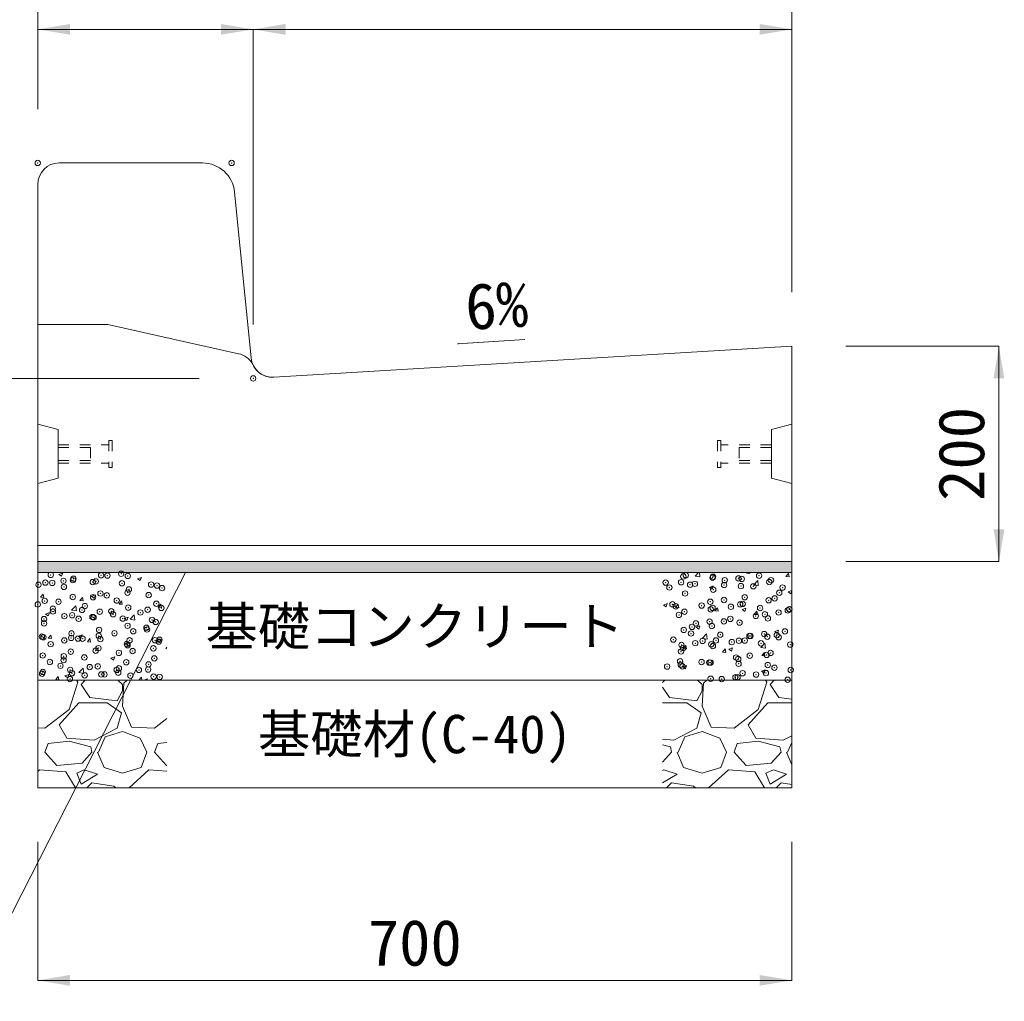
# Model space of a CAD drawing. Units: millimetres at full size. Extents: x 10958 to 21458, y 2125 to 9550.
# Drawn here: x 17695 to 18609, y 6514 to 7425 of the extents above; entities that cross this region are included whole.
import ezdxf
from ezdxf.enums import TextEntityAlignment as Align

# ---------------------------------------------------------------- set-up
doc = ezdxf.new("R2010")
doc.units = ezdxf.units.MM
doc.header["$LTSCALE"] = 10
doc.header["$PDMODE"] = 32
doc.header["$PDSIZE"] = 5
doc.linetypes.add('USER1', pattern=[2, 1, -1])
doc.layers.add('ハッチング_モルタル', color=30, linetype='Continuous')
doc.layers.add('文字', color=41, linetype='Continuous')
for name, color, linetype, lineweight in [('ハッチング_基礎', 150, 'Continuous', 5), ('側溝', 2, 'Continuous', 20), ('寸法線', 7, 'Continuous', 13), ('引出線', 4, 'Continuous', 13), ('本体', 2, 'Continuous', 13), ('舗装・基礎', 3, 'Continuous', 13), ('補助線', 8, 'Continuous', 20), ('部品', 3, 'USER1', 5)]:
    doc.layers.add(name, color=color, linetype=linetype, lineweight=lineweight)
doc.styles.add('ＭＳ ゴシック', font='')
doc.styles.get('ＭＳ ゴシック').set_extended_font_data('MS Gothic')

# ---------------------------------------------------------------- blocks, each defined once
blk = doc.blocks.new('filled_arrow')
at = {"color": 0, "linetype": 'Continuous', "lineweight": -2}
blk.add_solid([(7.5, 1.25), (0, 0), (7.5, -1.25)], dxfattribs=at)
blk = doc.blocks.new('open_arrow')
at = {"color": 0, "linetype": 'Continuous', "lineweight": -2}
blk.add_lwpolyline([(7.5, 1.25), (0, 0), (7.5, -1.25)], dxfattribs=at)

msp = doc.modelspace()

# ---------------------------------------------------------------- hatches: boundary and pattern name
at = {"layer": 'ハッチング_モルタル'}
msp.add_hatch(color=256, dxfattribs=at).paths.add_polyline_path([(18411.89, 6911.82), (18411.89, 6921.82), (17711.89, 6921.82), (17711.89, 6911.82)])

# ---------------------------------------------------------------- linework, layer by layer
at = {"layer": 'ハッチング_基礎'}
for p, q in [((17731.58, 6909.95), (17734.11, 6908.25)), ((17731.59, 6909.96), (17735.14, 6911.33)), ((17734.11, 6908.25), (17735.14, 6911.32)), ((18322.03, 6908.46), (18325.25, 6911.82)), ((18326.55, 6907.76), (18326.08, 6911.82)), ((18369.81, 6911.11), (18370.4, 6911.82)), ((18369.81, 6911.11), (18372.85, 6910.85)), ((18372.83, 6910.84), (18372.65, 6911.82)), ((18406.25, 6907.92), (18408.7, 6910.84)), ((18409.26, 6907.65), (18408.67, 6910.84)), ((17804.59, 6905.89), (17808.15, 6907.26)), ((17804.59, 6905.88), (17807.12, 6904.18)), ((17807.12, 6904.18), (17808.15, 6907.25)), ((18322.03, 6908.47), (18326.55, 6907.77)), ((18376.25, 6900.06), (18380.21, 6904.18)), ((18376.25, 6900.06), (18380.76, 6899.36)), ((18380.76, 6899.35), (18380.2, 6904.18)), ((18406.25, 6907.92), (18409.28, 6907.66)), ((17714.48, 6888.88), (17716.93, 6891.8)), ((17717.5, 6888.61), (17716.91, 6891.8)), ((18335.31, 6897.87), (18338.87, 6899.23)), ((18335.31, 6897.86), (18337.84, 6896.15)), ((18337.84, 6896.15), (18338.87, 6899.22)), ((18408.31, 6893.79), (18410.84, 6892.09)), ((18408.32, 6893.8), (18411.88, 6895.17)), ((18410.84, 6892.09), (18411.87, 6895.16)), ((17714.48, 6888.88), (17717.52, 6888.62)), ((17750.92, 6885.69), (17753.36, 6888.61)), ((17750.92, 6885.69), (17753.95, 6885.43)), ((17753.93, 6885.42), (17753.35, 6888.61)), ((17761.91, 6889.51), (17765.47, 6890.88)), ((17761.91, 6889.5), (17764.43, 6887.8)), ((17764.43, 6887.8), (17765.46, 6890.87)), ((17787.35, 6882.51), (17789.8, 6885.43)), ((17787.35, 6882.51), (17790.39, 6882.24)), ((17790.37, 6882.24), (17789.78, 6885.42)), ((17823.79, 6879.32), (17826.24, 6882.24)), ((17826.81, 6879.05), (17826.22, 6882.23)), ((18292.63, 6881.48), (18296.19, 6882.85)), ((18295.15, 6879.77), (18296.18, 6882.84)), ((18303.98, 6879.28), (18306.43, 6882.19)), ((18307, 6879.01), (18306.41, 6882.19)), ((17719.22, 6873.12), (17721.75, 6871.41)), ((17719.23, 6873.13), (17722.78, 6874.49)), ((17721.75, 6871.41), (17722.78, 6874.48)), ((17743.34, 6876.77), (17747.86, 6876.07)), ((17743.35, 6876.76), (17747.3, 6880.88)), ((17747.86, 6876.06), (17747.3, 6880.88)), ((17823.79, 6879.32), (17826.83, 6879.05)), ((18292.63, 6881.47), (18295.15, 6879.77)), ((18303.98, 6879.28), (18307.02, 6879.01)), ((18340.42, 6876.09), (18342.87, 6879.01)), ((18340.42, 6876.09), (18343.46, 6875.82)), ((18343.44, 6875.82), (18342.85, 6879)), ((18365.63, 6877.41), (18368.16, 6875.7)), ((18365.64, 6877.42), (18369.19, 6878.78)), ((18368.16, 6875.7), (18369.19, 6878.77)), ((18376.86, 6872.9), (18379.31, 6875.82)), ((18376.86, 6872.9), (18379.89, 6872.63)), ((18379.87, 6872.63), (18379.29, 6875.81)), ((17792.23, 6869.06), (17795.79, 6870.42)), ((17792.23, 6869.05), (17794.75, 6867.34)), ((17794.76, 6867.34), (17795.79, 6870.41)), ((17797.56, 6868.35), (17801.52, 6872.48)), ((17797.56, 6868.36), (17802.08, 6867.66)), ((17802.08, 6867.65), (17801.51, 6872.48)), ((18322.95, 6861.03), (18326.51, 6862.4)), ((18322.95, 6861.02), (18325.48, 6859.32)), ((18325.48, 6859.32), (18326.51, 6862.39)), ((18328.77, 6850.57), (18332.73, 6854.69)), ((18333.28, 6849.87), (18332.72, 6854.69)), ((18395.95, 6856.95), (18398.48, 6855.25)), ((18395.96, 6856.96), (18399.52, 6858.33)), ((18398.48, 6855.25), (18399.51, 6858.32)), ((17721.53, 6850.67), (17723.98, 6853.59)), ((17721.53, 6850.67), (17724.56, 6850.4)), ((17724.54, 6850.4), (17723.96, 6853.59)), ((17749.54, 6852.66), (17752.07, 6850.96)), ((17749.55, 6852.67), (17753.11, 6854.04)), ((17752.07, 6850.96), (17753.1, 6854.03)), ((17757.96, 6847.48), (17760.41, 6850.4)), ((17757.96, 6847.48), (17761, 6847.22)), ((17760.98, 6847.21), (17760.39, 6850.4)), ((17794.4, 6844.3), (17796.85, 6847.21)), ((17797.42, 6844.03), (17796.83, 6847.21)), ((17822.55, 6848.59), (17825.08, 6846.89)), ((17822.56, 6848.6), (17826.11, 6849.97)), ((17825.08, 6846.89), (17826.11, 6849.96)), ((18328.77, 6850.58), (18333.28, 6849.88)), ((18382.98, 6842.16), (18386.94, 6846.29)), ((18387.5, 6841.46), (18386.94, 6846.28)), ((17794.4, 6844.29), (17797.44, 6844.03)), ((17830.84, 6841.11), (17831.89, 6842.36)), ((17830.84, 6841.11), (17831.89, 6841.01)), ((18311.03, 6841.06), (18313.48, 6843.98)), ((18311.03, 6841.06), (18314.07, 6840.8)), ((18314.05, 6840.79), (18313.46, 6843.98)), ((18347.47, 6837.88), (18349.92, 6840.8)), ((18347.47, 6837.88), (18350.51, 6837.61)), ((18350.49, 6837.61), (18349.9, 6840.79)), ((18353.27, 6840.57), (18355.8, 6838.86)), ((18353.28, 6840.58), (18356.83, 6841.94)), ((18355.8, 6838.86), (18356.83, 6841.93)), ((18382.98, 6842.17), (18387.5, 6841.47)), ((18383.91, 6834.69), (18386.36, 6837.61)), ((18386.92, 6834.42), (18386.33, 6837.6)), ((17779.87, 6832.22), (17783.43, 6833.58)), ((17779.87, 6832.21), (17782.39, 6830.51)), ((17782.39, 6830.51), (17783.42, 6833.57)), ((18383.91, 6834.69), (18386.94, 6834.42)), ((17750.08, 6818.87), (17754.04, 6822.99)), ((17750.08, 6818.87), (17754.6, 6818.17)), ((17754.59, 6818.17), (17754.03, 6822.99)), ((18310.59, 6824.19), (18314.15, 6825.56)), ((18310.59, 6824.18), (18313.11, 6822.48)), ((18313.11, 6822.48), (18314.14, 6825.55)), ((18383.59, 6820.11), (18386.12, 6818.41)), ((18383.6, 6820.12), (18387.16, 6821.49)), ((18386.12, 6818.41), (18387.15, 6821.48)), ((17728.58, 6812.46), (17731.03, 6815.38)), ((17728.58, 6812.46), (17731.61, 6812.19)), ((17731.59, 6812.19), (17731.01, 6815.37)), ((17737.18, 6815.83), (17739.71, 6814.12)), ((17737.19, 6815.83), (17740.75, 6817.2)), ((17739.71, 6814.12), (17740.74, 6817.19)), ((17740.94, 6784.55), (17749.07, 6809.95)), ((17749.07, 6809.95), (17747.93, 6811.82)), ((17756.01, 6811.82), (17752.12, 6807.92)), ((17767.15, 6811.82), (17767.46, 6812.19)), ((17767.51, 6811.82), (17767.44, 6812.19)), ((17790.72, 6807.92), (17786.27, 6811.82)), ((17791.74, 6808.94), (17790.72, 6787.6)), ((17794.89, 6811.82), (17791.74, 6808.94)), ((17805.6, 6811.82), (17808.25, 6814.58)), ((17808.57, 6811.82), (17808.25, 6814.58)), ((17810.32, 6811.82), (17813.75, 6813.13)), ((17813.31, 6811.82), (17813.75, 6813.12)), ((18294.01, 6811.82), (18291.89, 6809.7)), ((18328.72, 6807.92), (18324.27, 6811.82)), ((18329.74, 6808.94), (18328.72, 6787.6)), ((18332.89, 6811.82), (18329.74, 6808.94)), ((18380.54, 6784.55), (18388.67, 6809.95)), ((18388.67, 6809.95), (18387.53, 6811.82)), ((18395.61, 6811.82), (18391.72, 6807.92)), ((17752.12, 6807.92), (17760.24, 6795.73)), ((17785.64, 6792.68), (17790.72, 6801.82)), ((17790.72, 6801.82), (17790.72, 6807.92)), ((18291.89, 6805.25), (18298.24, 6795.73)), ((18323.64, 6792.68), (18328.72, 6801.82)), ((18328.72, 6801.82), (18328.72, 6807.92)), ((18391.72, 6807.92), (18399.84, 6795.73)), ((17731.8, 6770.33), (17750.08, 6790.65)), ((17750.08, 6790.65), (17776.5, 6790.65)), ((17760.24, 6795.73), (17785.64, 6792.68)), ((17776.5, 6790.65), (17789.71, 6781.5)), ((18291.89, 6790.65), (18314.5, 6790.65)), ((18298.24, 6795.73), (18323.64, 6792.68)), ((18314.5, 6790.65), (18327.71, 6781.5)), ((18371.4, 6770.33), (18389.68, 6790.65)), ((18389.68, 6790.65), (18411.89, 6790.65)), ((18399.84, 6795.73), (18411.89, 6794.28)), ((17718.59, 6767.28), (17740.94, 6784.55)), ((17789.71, 6781.5), (17785.64, 6767.28)), ((17790.72, 6787.6), (17798.85, 6768.3)), ((18327.71, 6781.5), (18323.64, 6767.28)), ((18328.72, 6787.6), (18336.85, 6768.3)), ((18358.19, 6767.28), (18380.54, 6784.55)), ((17820.19, 6767.28), (17831.89, 6776.32)), ((17711.89, 6767.6), (17718.59, 6767.28)), ((17738.91, 6758.14), (17731.8, 6770.33)), ((17785.64, 6767.28), (17764.31, 6756.1)), ((17774.47, 6759.15), (17790.72, 6764.23)), ((17790.72, 6764.23), (17806.98, 6758.14)), ((17798.85, 6768.3), (17820.19, 6767.28)), ((18323.64, 6767.28), (18302.31, 6756.1)), ((18312.47, 6759.15), (18328.72, 6764.23)), ((18328.72, 6764.23), (18344.98, 6758.14)), ((18336.85, 6768.3), (18358.19, 6767.28)), ((18378.51, 6758.14), (18371.4, 6770.33)), ((17740.94, 6755.09), (17721.64, 6753.06)), ((17764.31, 6756.1), (17738.91, 6758.14)), ((17761.26, 6750.01), (17740.94, 6755.09)), ((17768.37, 6744.93), (17774.47, 6759.15)), ((17806.98, 6758.14), (17813.08, 6744.93)), ((17831.89, 6753.97), (17823.24, 6753.06)), ((18302.31, 6756.1), (18291.89, 6756.94)), ((18306.37, 6744.93), (18312.47, 6759.15)), ((18344.98, 6758.14), (18351.08, 6744.93)), ((18380.54, 6755.09), (18361.24, 6753.06)), ((18403.91, 6756.1), (18378.51, 6758.14)), ((18400.86, 6750.01), (18380.54, 6755.09)), ((18411.89, 6760.29), (18403.91, 6756.1)), ((18407.97, 6744.93), (18411.89, 6754.07)), ((17718.59, 6744.93), (17721.64, 6753.06)), ((17729.76, 6732.74), (17718.59, 6744.93)), ((17762.28, 6744.93), (17753.13, 6734.77)), ((17762.28, 6744.93), (17761.26, 6750.01)), ((17767.36, 6744.93), (17773.45, 6730.7)), ((17808, 6730.7), (17813.08, 6744.93)), ((17820.19, 6744.93), (17823.24, 6753.06)), ((17831.36, 6732.74), (17820.19, 6744.93)), ((18299.26, 6750.01), (18291.89, 6751.85)), ((18300.28, 6744.93), (18291.89, 6735.61)), ((18300.28, 6744.93), (18299.26, 6750.01)), ((18305.36, 6744.93), (18311.45, 6730.7)), ((18346, 6730.7), (18351.08, 6744.93)), ((18358.19, 6744.93), (18361.24, 6753.06)), ((18369.36, 6732.74), (18358.19, 6744.93)), ((18401.88, 6744.93), (18392.73, 6734.77)), ((18401.88, 6744.93), (18400.86, 6750.01)), ((18406.96, 6744.93), (18411.89, 6733.41)), ((17713.51, 6728.67), (17711.89, 6727.2)), ((17737.89, 6726.64), (17713.51, 6728.67)), ((17753.13, 6734.77), (17729.76, 6732.74)), ((17746.95, 6711.82), (17737.89, 6726.64)), ((17755.16, 6728.67), (17748.05, 6725.62)), ((17767.36, 6724.61), (17755.16, 6728.67)), ((17773.45, 6730.7), (17790.72, 6725.62)), ((17790.72, 6725.62), (17808, 6730.7)), ((17815.11, 6728.67), (17796.65, 6711.82)), ((17831.89, 6727.27), (17815.11, 6728.67)), ((17831.89, 6732.78), (17831.36, 6732.74)), ((18293.16, 6728.67), (18291.89, 6728.13)), ((18305.36, 6724.61), (18293.16, 6728.67)), ((18311.45, 6730.7), (18328.72, 6725.62)), ((18328.72, 6725.62), (18346, 6730.7)), ((18353.11, 6728.67), (18334.65, 6711.82)), ((18377.49, 6726.64), (18353.11, 6728.67)), ((18392.73, 6734.77), (18369.36, 6732.74)), ((18386.55, 6711.82), (18377.49, 6726.64)), ((18394.76, 6728.67), (18387.65, 6725.62)), ((18406.96, 6724.61), (18394.76, 6728.67)), ((17748.05, 6725.62), (17752.12, 6715.46)), ((17752.12, 6715.46), (17767.36, 6724.61)), ((18291.89, 6716.53), (18305.36, 6724.61)), ((18387.65, 6725.62), (18391.72, 6715.46)), ((18391.72, 6715.46), (18406.96, 6724.61)), ((17762.28, 6716.48), (17757.61, 6711.82)), ((17782.6, 6713.43), (17762.28, 6716.48)), ((17784.44, 6711.82), (17782.6, 6713.43)), ((18300.28, 6716.48), (18295.61, 6711.82)), ((18320.6, 6713.43), (18300.28, 6716.48)), ((18322.44, 6711.82), (18320.6, 6713.43)), ((18401.88, 6716.48), (18397.21, 6711.82)), ((18411.89, 6714.98), (18401.88, 6716.48))]:
    msp.add_line(p, q, dxfattribs=at)
for p in [(17724.05, 6909.56), (17770.75, 6909.19), (17776.65, 6908.87), (17789.37, 6910.54), (17795.48, 6908.58), (18311.17, 6908.07), (18313.43, 6909.19), (18338.29, 6906.92), (18338.74, 6907.84), (18381.51, 6908.81), (17712.61, 6900.44), (17719.01, 6902.36), (17725.33, 6902.11), (17735.82, 6904.02), (17736.23, 6898.41), (17744.57, 6904.64), (17745.09, 6905.94), (17762.94, 6902.87), (17765.85, 6903.49), (17790.06, 6901.73), (17817.17, 6900.58), (17822.6, 6899.67), (18294.76, 6902.39), (18298.23, 6897.85), (18309.12, 6902.75), (18317.47, 6900.38), (18321.88, 6901.25), (18349, 6900.1), (18349.55, 6904.6), (18362.27, 6906.28), (18364.55, 6899.1), (18365.41, 6905.78), (18376.12, 6898.95), (18390.94, 6902.91), (18392.53, 6904.63), (18403.24, 6897.81), (17744.47, 6889.03), (17763.29, 6888.83), (17770.13, 6892.28), (17776, 6890.51), (17795.24, 6893.04), (17796.52, 6896.09), (17814.88, 6890.8), (17827.33, 6897.26), (18312.81, 6892.27), (18338.89, 6895.85), (18368.14, 6888.77), (18400.23, 6893), (17711.96, 6882.08), (17718.39, 6885.45), (17731.2, 6884.61), (17755.63, 6880.63), (17785.25, 6885.72), (17821.98, 6882.76), (18301.06, 6882.25), (18304.1, 6880.34), (18328.18, 6881.1), (18336.19, 6884.57), (18348.9, 6886.24), (18355.3, 6879.96), (18363.93, 6882.19), (18366.27, 6882.61), (18390.32, 6886), (18395.9, 6887.7), (17725.93, 6878.06), (17726, 6875.55), (17736.64, 6871.23), (17743.86, 6872.12), (17753.05, 6876.91), (17762.64, 6870.47), (17769.52, 6875.37), (17780.16, 6875.77), (17781.88, 6873), (17795.9, 6879.18), (17807.28, 6874.62), (17813.96, 6877.23), (17826.68, 6878.9), (18307.02, 6872.44), (18312.19, 6875.36), (18336.64, 6877.53), (18338.27, 6878.94), (18378.44, 6871.46), (18382.42, 6878.81), (18386.86, 6872.96), (18399.58, 6874.64), (18408.07, 6876.55), (18409.54, 6877.66), (17717.77, 6868.54), (17717.84, 6864.57), (17749.92, 6868.8), (17763.76, 6870.09), (17790.87, 6868.94), (17795.28, 6862.27), (17817.99, 6867.8), (17821.37, 6865.85), (18319.19, 6861.29), (18322.82, 6864.53), (18335.54, 6866.2), (18337.66, 6862.03), (18348.82, 6866.38), (18354.78, 6868.74), (18363.31, 6865.28), (18389.7, 6869.09), (17715.82, 6852.24), (17743.24, 6855.21), (17768.51, 6852.97), (17768.9, 6858.46), (17783.16, 6855.41), (17800.6, 6857.19), (17812.78, 6860.49), (17813.31, 6858.87), (18311.57, 6858.45), (18318.29, 6855.14), (18345.41, 6854), (18372.53, 6852.85), (18373.5, 6852.93), (18386.22, 6854.6), (18389.08, 6852.18), (18397.84, 6853.68), (18405.45, 6857.13), (17717.16, 6851.63), (17723.9, 6845.24), (17736.56, 6848.76), (17742.94, 6851.09), (17749.28, 6850.43), (17753.53, 6850.32), (17770.06, 6849.94), (17794.66, 6845.36), (17795.33, 6844.25), (17797.18, 6848.8), (17820.75, 6848.94), (17824.29, 6847.65), (17824.95, 6849.34), (18301.88, 6849.47), (18309.46, 6844.49), (18322.18, 6846.17), (18329, 6848.32), (18337.04, 6845.12), (18338.59, 6843.51), (18341.42, 6848.7), (18356.12, 6847.17), (18362.7, 6848.37), (18368.22, 6848.6), (18383.24, 6846.03), (18399.64, 6851.71), (18410.36, 6844.88), (17716.54, 6834.72), (17736.08, 6834.08), (17742.62, 6838.3), (17765.7, 6839.17), (17768.28, 6841.55), (17787.23, 6837.15), (17799.95, 6838.83), (17819.19, 6841.36), (18308.97, 6838.43), (18310.96, 6841.54), (18372.85, 6834.56), (18388.46, 6835.27), (18392.09, 6837.1), (17723.19, 6828.72), (17733.05, 6825.13), (17735.91, 6830.4), (17755.15, 6832.93), (17767.66, 6824.64), (17794.05, 6828.45), (17814.73, 6826.47), (17820.13, 6832.02), (18296.09, 6824.46), (18308.18, 6829.32), (18308.81, 6826.13), (18310.34, 6824.63), (18328.05, 6828.67), (18335.3, 6828.18), (18336.42, 6828.21), (18360.13, 6832.89), (18362.08, 6831.46), (18362.42, 6827.03), (18389.54, 6825.88), (17715.92, 6817.81), (17716.64, 6819.45), (17742, 6821.39), (17743.76, 6818.31), (17755.48, 6816.3), (17760.16, 6823.99), (17770.88, 6817.16), (17773.87, 6817.12), (17785.1, 6821.39), (17786.59, 6818.79), (17787.28, 6822.84), (17797.99, 6816.02), (17805.83, 6821.33), (17814.4, 6821.69), (18366.12, 6818.29), (18378.73, 6817.06), (18387.85, 6818.36), (18395.75, 6823.37), (18410.81, 6821.28), (17741.79, 6812.89), (17819.51, 6815.11), (17825.11, 6814.87), (18336.5, 6813.2), (18346.77, 6812.85), (18359.49, 6814.53), (18361.46, 6814.55), (18407.92, 6812.22)]:
    msp.add_point(p, dxfattribs=at)
at = {"layer": '側溝'}
for p, q in [((17864.74, 7291.82), (17731.89, 7291.82)), ((17711.89, 6921.82), (17711.89, 7271.82)), ((17894.59, 7264.8), (17909.98, 7110.94)), ((17711.89, 7141.82), (17776.89, 7141.82)), ((17776.89, 7141.82), (17898.39, 7114.82)), ((18411.89, 7121.82), (17931.15, 7092.97)), ((18411.89, 6921.82), (18411.89, 7121.82)), ((18411.89, 6921.82), (17711.89, 6921.82))]:
    msp.add_line(p, q, dxfattribs=at)
at = {"layer": '側溝', "lineweight": 9}
for p, q in [((17711.89, 7049.32), (17730.89, 7044.32)), ((18411.89, 7049.32), (18392.89, 7044.32)), ((17730.89, 7044.32), (17730.89, 6999.32)), ((18392.89, 7044.32), (18392.89, 6999.32)), ((17730.89, 6999.32), (17711.89, 6994.32)), ((18392.89, 6999.32), (18411.89, 6994.32)), ((18411.89, 6936.82), (17711.89, 6936.82))]:
    msp.add_line(p, q, dxfattribs=at)
at = {"layer": '側溝'}
for centre, radius, start, end in [((17731.89, 7271.82), 20, 90, 180), ((17864.74, 7261.82), 30, 5.71059, 90), ((17894.05, 7095.29), 20, 29.42851, 77.47119), ((17929.88, 7112.93), 20, 185.71059, 273.43363), ((17929.88, 7112.93), 20, 202.98985, 273.43363)]:
    msp.add_arc(centre, radius, start, end, dxfattribs=at)
at = {"layer": '寸法線'}
for p, q in [((17711.89, 7341.82), (17711.89, 7520.81)), ((18411.89, 7171.82), (18411.89, 7520.81)), ((17911.89, 7415.81), (17711.89, 7415.81)), ((17711.89, 7341.82), (17711.89, 7415.81)), ((18411.89, 7415.81), (17911.89, 7415.81)), ((17911.89, 7141.82), (17911.89, 7415.81)), ((17911.89, 7141.82), (17911.89, 7415.81)), ((18411.89, 7171.82), (18411.89, 7415.81)), ((18461.89, 7121.82), (18604.08, 7121.82)), ((18604.08, 7121.82), (18604.08, 6921.82)), ((17861.89, 7091.82), (17519.71, 7091.82)), ((17861.89, 7091.82), (17519.71, 7091.82)), ((18461.89, 6921.82), (18604.08, 6921.82)), ((17711.89, 6661.82), (17711.89, 6533.23)), ((18411.89, 6661.82), (18411.89, 6533.23)), ((17711.89, 6533.23), (18411.89, 6533.23))]:
    msp.add_line(p, q, dxfattribs=at)
at = {"layer": '引出線'}
for points in [[(18101.55, 7124.08), (18164.12, 7127.95), (18110.77, 7124.65)], [(17849.06, 6911.82), (17646.22, 6513.81), (17188.81, 6513.81)]]:
    msp.add_lwpolyline(points, dxfattribs=at)
at = {"layer": '本体'}
msp.add_line((18361.89, 6921.82), (17711.89, 6921.82), dxfattribs=at)
at = {"layer": '舗装・基礎'}
for points in [[(17711.89, 6921.82), (18411.89, 6921.82), (18411.89, 6911.82), (17711.89, 6911.82)], [(17711.89, 6911.82), (18411.89, 6911.82), (18411.89, 6811.82), (17711.89, 6811.82)], [(17711.89, 6811.82), (18411.89, 6811.82), (18411.89, 6711.82), (17711.89, 6711.82)]]:
    msp.add_lwpolyline(points, close=True, dxfattribs=at)
at = {"layer": '補助線'}
for p in [(17711.89, 7291.82), (17891.89, 7291.82), (17911.89, 7091.82)]:
    msp.add_point(p, dxfattribs=at)
at = {"layer": '部品'}
for p, q in [((17730.89, 7030.32), (17777.89, 7030.32)), ((17777.89, 7034.32), (17777.89, 7009.32)), ((17777.89, 7034.32), (17780.89, 7034.32)), ((17780.89, 7034.32), (17780.89, 7009.32)), ((18342.89, 7034.32), (18342.89, 7009.32)), ((18345.89, 7034.32), (18342.89, 7034.32)), ((18345.89, 7034.32), (18345.89, 7009.32)), ((18392.89, 7030.32), (18345.89, 7030.32)), ((17730.89, 7027.82), (17760.89, 7027.82)), ((17760.89, 7027.82), (17760.89, 7015.82)), ((18362.89, 7027.82), (18362.89, 7015.82)), ((18392.89, 7027.82), (18362.89, 7027.82)), ((17730.89, 7015.82), (17760.89, 7015.82)), ((17730.89, 7013.32), (17777.89, 7013.32)), ((18392.89, 7013.32), (18345.89, 7013.32)), ((18392.89, 7015.82), (18362.89, 7015.82)), ((17777.89, 7009.32), (17780.89, 7009.32)), ((18345.89, 7009.32), (18342.89, 7009.32))]:
    msp.add_line(p, q, dxfattribs=at)

# ---------------------------------------------------------------- block references
at = {"layer": '寸法線', "xscale": 4, "yscale": 4}
for p in [(17711.89, 7415.81), (17911.89, 7415.81), (17711.89, 6533.23)]:
    msp.add_blockref('filled_arrow', p, dxfattribs=at)
for p, rotation in [((17911.89, 7415.81), 180), ((18411.89, 7415.81), 180), ((18604.08, 7121.82), 270), ((18604.08, 6921.82), 90), ((18411.89, 6533.23), 180)]:
    msp.add_blockref('filled_arrow', p, dxfattribs=dict(at, rotation=rotation))
at = {"layer": '引出線', "xscale": 0.133, "yscale": 0.133}
for name, p, rotation in [('open_arrow', (18101.55, 7124.08), 3.5), ('filled_arrow', (17849.06, 6911.82), 243)]:
    msp.add_blockref(name, p, dxfattribs=dict(at, rotation=rotation))

# ---------------------------------------------------------------- texts
at = {"layer": '寸法線', "style": 'ＭＳ ゴシック'}
msp.add_text('200', height=42.72, rotation=90, dxfattribs=at).set_placement((18569.08, 7021.82), align=Align.MIDDLE_CENTER)
msp.add_text('700', height=42.72, dxfattribs=at).set_placement((18061.89, 6568.23), align=Align.MIDDLE_CENTER)
at = {"layer": '引出線', "style": 'ＭＳ ゴシック'}
msp.add_text('6%', height=42.72, rotation=3.54, dxfattribs=at).set_placement((18107.38, 7179.46), align=Align.TOP_LEFT)
at = {"layer": '文字', "style": 'ＭＳ ゴシック'}
for s, p in [('基礎コンクリート', (18061.89, 6861.82)), ('基礎材(C-40)', (18061.89, 6761.82))]:
    msp.add_text(s, height=35.6, dxfattribs=at).set_placement(p, align=Align.MIDDLE_CENTER)

doc.saveas('drawing.dxf')
